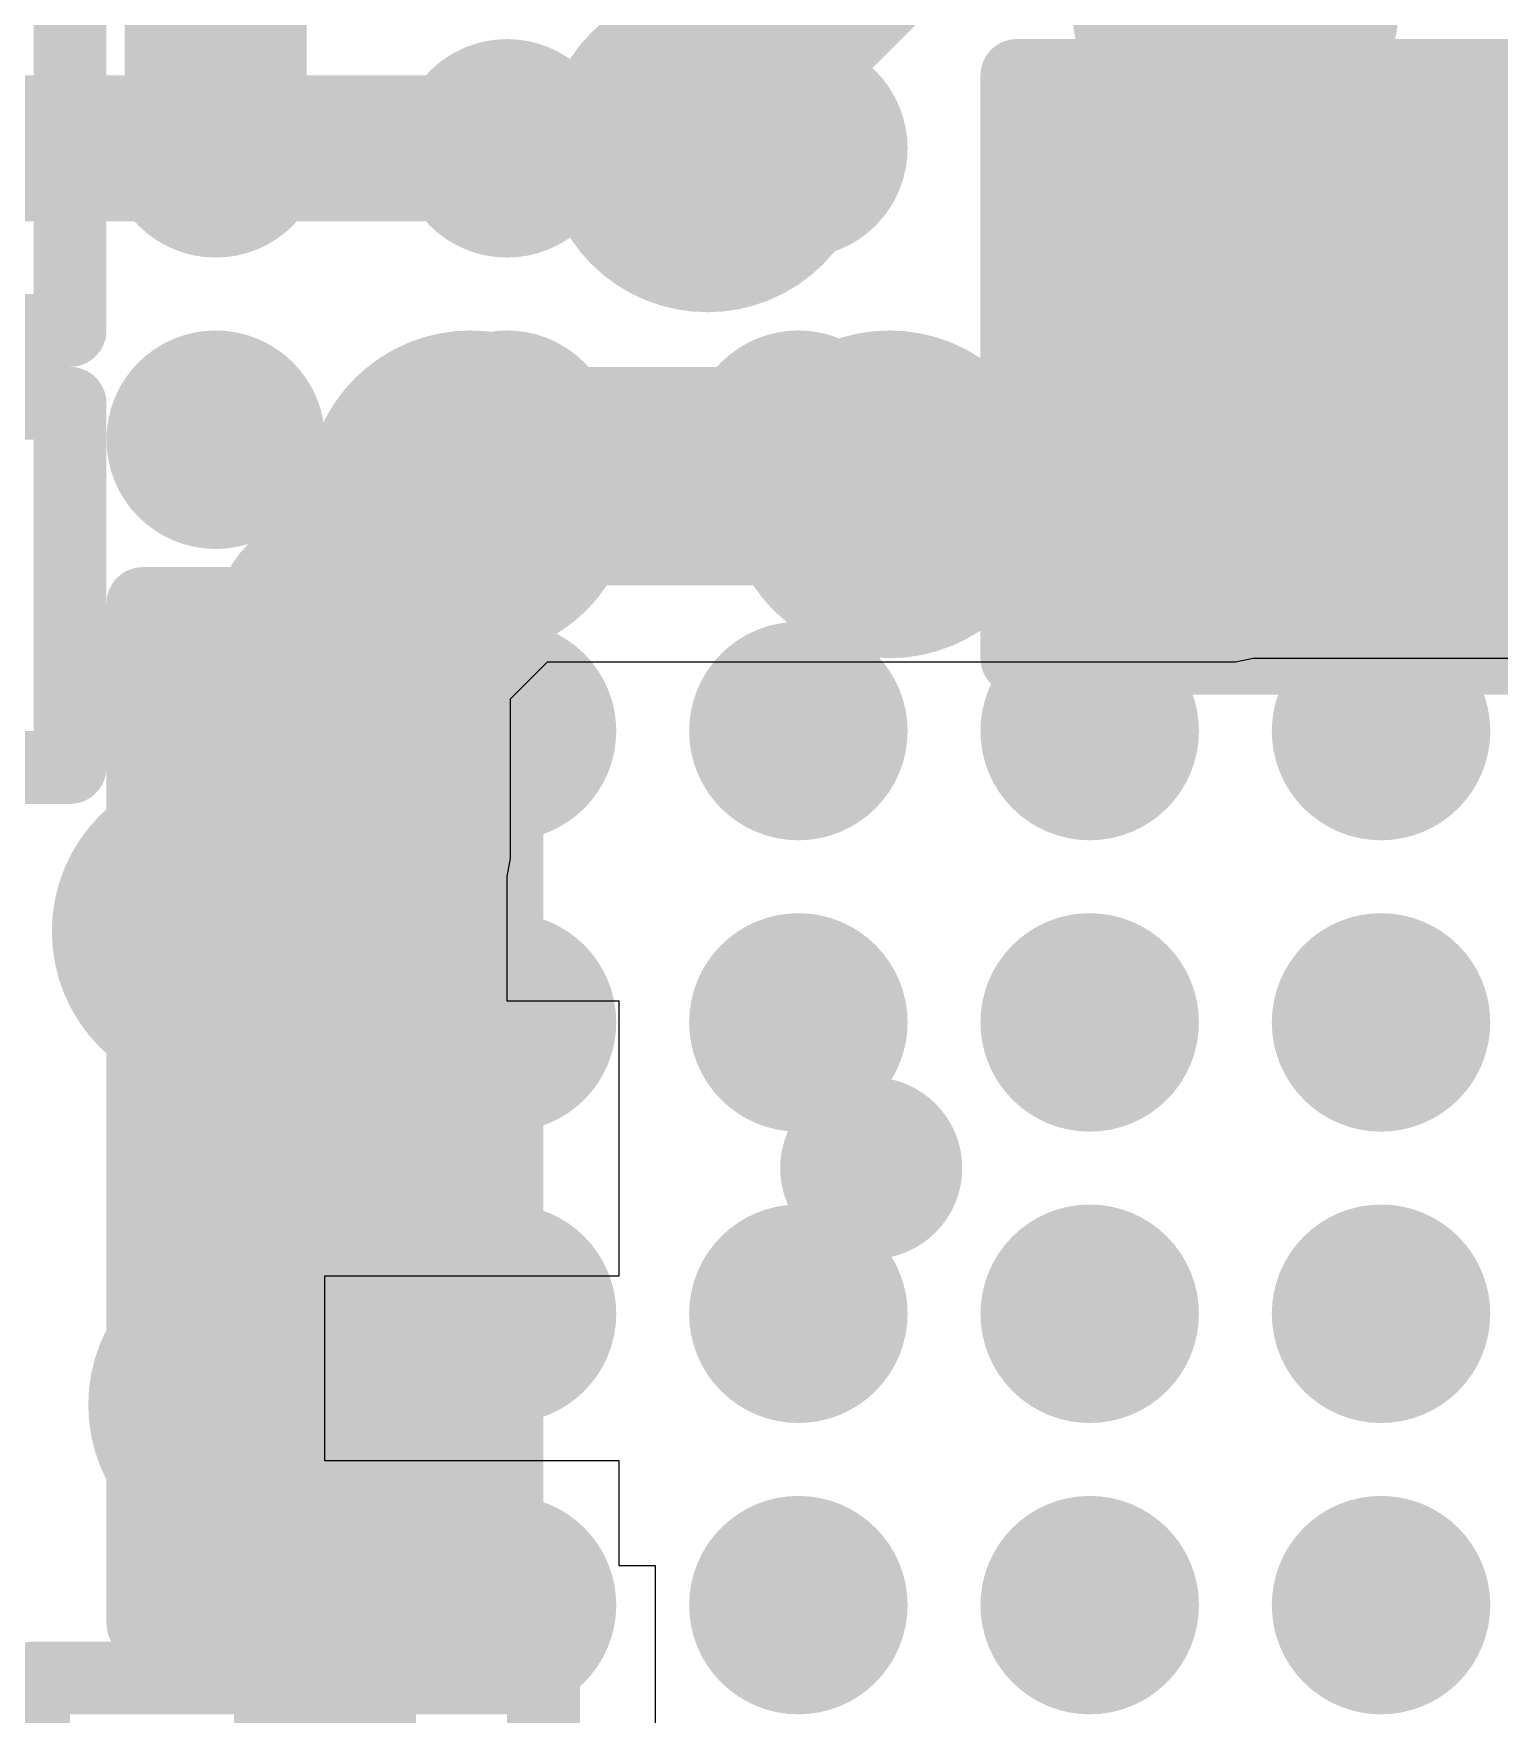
# Model space of a CAD drawing. Header units: millimetres. Extents: x 15 to 120, y 22 to 104.
# Drawn here: x 62.35 to 64.363, y 58.45 to 60.758 of the extents above; entities that cross this region are included whole.
import ezdxf

# ---------------------------------------------------------------- set-up
doc = ezdxf.new("R2010")
doc.units = ezdxf.units.MM
for name, color, linetype in [('BottomLayer', 5, 'Continuous'), ('BottomPaste', 16, 'Continuous'), ('BottomSolder', 6, 'Continuous'), ('Mechanical13', 56, 'Continuous'), ('Mechanical15', 56, 'Continuous'), ('MultiLayer', 9, 'Continuous'), ('TopLayer', 1, 'Continuous'), ('TopPaste', 8, 'Continuous'), ('TopSolder', 216, 'Continuous')]:
    doc.layers.add(name, color=color, linetype=linetype)

msp = doc.modelspace()

# ---------------------------------------------------------------- linework, layer by layer
at = {"layer": 'BottomLayer'}
for p, q in [((63.00489812, 59.84442184), (63.05558128, 59.89510499999999)), ((63.05558128, 59.89510499999999), (63.999999, 59.89510499999999)), ((63.999999, 59.89510499999999), (64.02461921999999, 59.90000212)), ((64.02461921999999, 59.90000212), (64.59999526, 59.90000212)), ((63.00489812, 59.7750011), (63.00489812, 59.84442184)), ((63.00489812, 59.62502426), (63.00489812, 59.7750011)), ((63.000001, 59.60040658), (63.00489812, 59.62502426)), ((63.000001, 59.42899976), (63.000001, 59.60040658)), ((63.1540012, 59.42899976), (63.000001, 59.42899976)), ((63.1540012, 59.05200026), (63.1540012, 59.42899976)), ((62.7500015, 58.79800025999999), (62.7500015, 59.05200026)), ((62.7500015, 59.05200026), (63.1540012, 59.05200026)), ((63.1540012, 58.79800025999999), (62.7500015, 58.79800025999999)), ((63.1540012, 58.65400258), (63.1540012, 58.79800025999999)), ((63.20400364, 58.65400258), (63.1540012, 58.65400258)), ((63.20400364, 58.149998), (63.20400364, 58.65400258))]:
    msp.add_line(p, q, dxfattribs=at)
for points, const_width in [([(63.25000304, 60.60000325999999), (63.51500124, 60.86500145999999)], 0.1999996), ([(62.05000036, 60.60000325999999), (63.000001, 60.60000325999999)], 0.1999996), ([(63.000001, 60.60000325999999), (63.25000304, 60.60000325999999)], 0.1999996), ([(63.999999, 60.15000162), (64.1499987, 60.30000132)], 0.2999994), ([(62.7500015, 59.95000202), (62.95000109999999, 60.15000162)], 0.2999994), ([(62.95000109999999, 60.15000162), (63.999999, 60.15000162)], 0.2999994), ([(62.7500015, 59.7750011), (62.7500015, 59.95000202)], 0.2999994), ([(62.7500015, 59.62502426), (62.7500015, 59.7750011)], 0.2999994), ([(62.70000159999999, 59.7750011), (62.70000159999999, 59.79999977999999)], 0.1999996), ([(62.70000159999999, 59.72853434), (62.70000159999999, 59.7750011)], 0.1999996), ([(62.70000159999999, 59.72853434), (62.70000922, 59.72852672)], 0.1999996), ([(62.7500015, 58.80000178), (62.7500015, 58.92500026)], 0.2499995), ([(62.7500015, 58.15000053999999), (62.7500015, 58.80000178)], 0.2499995)]:
    msp.add_lwpolyline(points, dxfattribs=dict(at, const_width=const_width))
for points, const_width in [([(62.93750176, 60.60000072, 1), (63.06250024, 60.60000072, 1)], 0.12499848), ([(62.95000109999999, 60.60000325999999, 1), (63.05000089999999, 60.60000325999999, 1)], 0.0999998), ([(62.95000109999999, 60.60000325999999, 1), (63.05000089999999, 60.60000325999999, 1)], 0.0999998), ([(63.20000314, 60.60000325999999, 1), (63.30000294, 60.60000325999999, 1)], 0.0999998), ([(63.20000314, 60.60000325999999, 1), (63.30000294, 60.60000325999999, 1)], 0.0999998), ([(64.07500012, 60.30000132, 1), (64.22499728, 60.30000132, 1)], 0.1499997), ([(62.87500252, 60.15000162, 1), (63.02499967999999, 60.15000162, 1)], 0.1499997), ([(62.87500252, 60.15000162, 1), (63.02499967999999, 60.15000162, 1)], 0.1499997), ([(63.92500042, 60.15000162, 1), (64.07499758, 60.15000162, 1)], 0.1499997), ([(63.92500042, 60.15000162, 1), (64.07499758, 60.15000162, 1)], 0.1499997), ([(62.67500292, 59.95000202, 1), (62.82500008, 59.95000202, 1)], 0.1499997), ([(62.67500292, 59.95000202, 1), (62.82500008, 59.95000202, 1)], 0.1499997), ([(62.67500292, 59.7750011, 1), (62.82500008, 59.7750011, 1)], 0.1499997), ([(62.67500292, 59.7750011, 1), (62.82500008, 59.7750011, 1)], 0.1499997), ([(62.6500017, 59.79999977999999, 1), (62.7500015, 59.79999977999999, 1)], 0.0999998), ([(62.66250104, 59.7750011, 1), (62.78749952, 59.7750011, 1)], 0.12499848), ([(62.6500017, 59.7750011, 1), (62.7500015, 59.7750011, 1)], 0.0999998), ([(62.6500017, 59.7750011, 1), (62.7500015, 59.7750011, 1)], 0.0999998), ([(62.6500017, 59.72853434, 1), (62.7500015, 59.72853434, 1)], 0.0999998), ([(62.6500017, 59.72853434, 1), (62.7500015, 59.72853434, 1)], 0.0999998), ([(62.65000932, 59.72852672, 1), (62.75000911999999, 59.72852672, 1)], 0.0999998), ([(62.67500292, 59.62502426, 1), (62.82500008, 59.62502426, 1)], 0.1499997), ([(63.43750076, 59.20000098, 1), (63.56249923999999, 59.20000098, 1)], 0.12499848), ([(62.68750226, 59.05000128, 1), (62.81250074, 59.05000128, 1)], 0.12499848), ([(62.68750226, 58.92500026, 1), (62.81250074, 58.92500026, 1)], 0.12499848), ([(62.68750226, 58.80000178, 1), (62.81250074, 58.80000178, 1)], 0.12499848), ([(62.68750226, 58.80000178, 1), (62.81250074, 58.80000178, 1)], 0.12499848), ([(62.68750226, 58.80000178, 1), (62.81250074, 58.80000178, 1)], 0.12499848)]:
    msp.add_lwpolyline(points, format="xyb", close=True, dxfattribs=dict(at, const_width=const_width))
for points in [[(64.49999799999999, 60.00000192), (64.49999799999999, 60.60000072), (63.7999994, 60.00000192), (63.7999994, 60.60000072)], [(62.9000012, 59.87502376), (62.60000179999999, 59.87502376), (62.9000012, 59.37502476), (62.60000179999999, 59.37502476)], [(62.9000012, 59.17499976), (62.60000179999999, 59.17499976), (62.9000012, 58.67500076), (62.60000179999999, 58.67500076)]]:
    msp.add_solid(points, dxfattribs=at)
at = {"layer": 'BottomPaste'}
for points in [[(64.49999799999999, 60.00000192), (64.49999799999999, 60.60000072), (63.7999994, 60.00000192), (63.7999994, 60.60000072)], [(64.49999799999999, 60.00000192), (64.49999799999999, 60.60000072), (63.7999994, 60.00000192), (63.7999994, 60.60000072)], [(62.9000012, 59.87502376), (62.60000179999999, 59.87502376), (62.9000012, 59.37502476), (62.60000179999999, 59.37502476)], [(62.9000012, 59.87502376), (62.60000179999999, 59.87502376), (62.9000012, 59.37502476), (62.60000179999999, 59.37502476)], [(62.9000012, 59.17499976), (62.60000179999999, 59.17499976), (62.9000012, 58.67500076), (62.60000179999999, 58.67500076)], [(62.9000012, 59.17499976), (62.60000179999999, 59.17499976), (62.9000012, 58.67500076), (62.60000179999999, 58.67500076)]]:
    msp.add_solid(points, dxfattribs=at)
at = {"layer": 'BottomSolder'}
for points in [[(64.5499979, 59.95000202), (64.5499979, 60.65000062), (63.74999949999999, 59.95000202), (63.74999949999999, 60.65000062)], [(64.5499979, 59.95000202), (64.5499979, 60.65000062), (63.74999949999999, 59.95000202), (63.74999949999999, 60.65000062)], [(62.95000109999999, 59.92502365999999), (62.5500019, 59.92502365999999), (62.95000109999999, 59.32502486), (62.5500019, 59.32502486)], [(62.95000109999999, 59.92502365999999), (62.5500019, 59.92502365999999), (62.95000109999999, 59.32502486), (62.5500019, 59.32502486)], [(62.95000109999999, 59.22499965999999), (62.5500019, 59.22499965999999), (62.95000109999999, 58.62500086), (62.5500019, 58.62500086)], [(62.95000109999999, 59.22499965999999), (62.5500019, 59.22499965999999), (62.95000109999999, 58.62500086), (62.5500019, 58.62500086)]]:
    msp.add_solid(points, dxfattribs=at)
at = {"layer": 'Mechanical13', "const_width": 0.0999998}
for points in [[(64.04999889999999, 60.65000062), (65.14999924, 60.65000062)], [(64.04999889999999, 59.94999948), (64.04999889999999, 60.65000062)], [(64.04999889999999, 59.94999948), (65.14999924, 59.94999948)], [(62.58500309999999, 59.59002306), (62.9149999, 59.59002306)], [(62.58500309999999, 58.96000145999999), (62.58500309999999, 59.59002306)], [(62.9149999, 58.96000145999999), (62.9149999, 59.59002306)], [(62.58500309999999, 58.96000145999999), (62.9149999, 58.96000145999999)]]:
    msp.add_lwpolyline(points, dxfattribs=at)
at = {"layer": 'Mechanical13', "const_width": 0.0499999}
for points in [[(64.02500022, 60.65000062, 1), (64.07499758, 60.65000062, 1)], [(64.02500022, 60.65000062, 1), (64.07499758, 60.65000062, 1)], [(64.02500022, 59.94999948, 1), (64.07499758, 59.94999948, 1)], [(64.02500022, 59.94999948, 1), (64.07499758, 59.94999948, 1)], [(62.56000442, 59.59002306, 1), (62.61000178, 59.59002306, 1)], [(62.56000442, 59.59002306, 1), (62.61000178, 59.59002306, 1)], [(62.89000121999999, 59.59002306, 1), (62.93999857999999, 59.59002306, 1)], [(62.89000121999999, 59.59002306, 1), (62.93999857999999, 59.59002306, 1)], [(62.56000442, 58.96000145999999, 1), (62.61000178, 58.96000145999999, 1)], [(62.56000442, 58.96000145999999, 1), (62.61000178, 58.96000145999999, 1)], [(62.89000121999999, 58.96000145999999, 1), (62.93999857999999, 58.96000145999999, 1)], [(62.89000121999999, 58.96000145999999, 1), (62.93999857999999, 58.96000145999999, 1)]]:
    msp.add_lwpolyline(points, format="xyb", close=True, dxfattribs=at)
at = {"layer": 'Mechanical15', "const_width": 0.0999998}
for points in [[(62.39999966, 60.35000376), (62.39999966, 60.85000276)], [(63.6999996, 60.70000052), (65.49999853999999, 60.70000052)], [(63.6999996, 59.89999958), (63.6999996, 60.70000052)], [(60.99999991999999, 60.35000376), (62.39999966, 60.35000376)], [(64.24999849999999, 60.30000132), (64.94999964, 60.30000132)], [(61.00001008, 60.24999634), (62.40000728, 60.24999634)], [(62.40000728, 59.75002274), (62.40000728, 60.24999634)], [(62.50001469999999, 59.97503626), (62.9999883, 59.97503626)], [(62.50001469999999, 58.57503905999999), (62.50001469999999, 59.97503626)], [(62.9999883, 58.57503905999999), (62.9999883, 59.97503626)], [(63.6999996, 59.89999958), (65.49999853999999, 59.89999958)], [(61.00001008, 59.75002274), (62.40000728, 59.75002274)], [(62.7500015, 59.11001386), (62.7500015, 59.44001066)], [(62.58500309999999, 59.27501226), (62.9149999, 59.27501226)], [(62.50001469999999, 58.57503905999999), (62.9999883, 58.57503905999999)], [(62.35000484, 56.70000344), (62.35000484, 58.50000238)], [(62.35000484, 58.50000238), (63.05000344, 58.50000238)], [(63.05000344, 56.70000344), (63.05000344, 58.50000238)]]:
    msp.add_lwpolyline(points, dxfattribs=at)
at = {"layer": 'Mechanical15', "const_width": 0.0499999}
for points in [[(63.67500092, 60.70000052, 1), (63.72499827999999, 60.70000052, 1)], [(63.67500092, 60.70000052, 1), (63.72499827999999, 60.70000052, 1)], [(62.37500098, 60.35000376, 1), (62.42499833999999, 60.35000376, 1)], [(62.37500098, 60.35000376, 1), (62.42499833999999, 60.35000376, 1)], [(64.22499982, 60.30000132, 1), (64.27499718, 60.30000132, 1)], [(62.37500859999999, 60.24999634, 1), (62.42500596, 60.24999634, 1)], [(62.37500859999999, 60.24999634, 1), (62.42500596, 60.24999634, 1)], [(62.47501602, 59.97503626, 1), (62.52501338, 59.97503626, 1)], [(62.47501602, 59.97503626, 1), (62.52501338, 59.97503626, 1)], [(62.97498962, 59.97503626, 1), (63.02498697999999, 59.97503626, 1)], [(62.97498962, 59.97503626, 1), (63.02498697999999, 59.97503626, 1)], [(63.67500092, 59.89999958, 1), (63.72499827999999, 59.89999958, 1)], [(63.67500092, 59.89999958, 1), (63.72499827999999, 59.89999958, 1)], [(62.37500859999999, 59.75002274, 1), (62.42500596, 59.75002274, 1)], [(62.37500859999999, 59.75002274, 1), (62.42500596, 59.75002274, 1)], [(62.72500281999999, 59.44001066, 1), (62.77500018, 59.44001066, 1)], [(62.56000442, 59.27501226, 1), (62.61000178, 59.27501226, 1)], [(62.89000121999999, 59.27501226, 1), (62.93999857999999, 59.27501226, 1)], [(62.72500281999999, 59.11001386, 1), (62.77500018, 59.11001386, 1)], [(62.47501602, 58.57503905999999, 1), (62.52501338, 58.57503905999999, 1)], [(62.47501602, 58.57503905999999, 1), (62.52501338, 58.57503905999999, 1)], [(62.97498962, 58.57503905999999, 1), (63.02498697999999, 58.57503905999999, 1)], [(62.97498962, 58.57503905999999, 1), (63.02498697999999, 58.57503905999999, 1)], [(62.32500615999999, 58.50000238, 1), (62.37500352, 58.50000238, 1)], [(62.32500615999999, 58.50000238, 1), (62.37500352, 58.50000238, 1)], [(63.02500475999999, 58.50000238, 1), (63.07500211999999, 58.50000238, 1)], [(63.02500475999999, 58.50000238, 1), (63.07500211999999, 58.50000238, 1)]]:
    msp.add_lwpolyline(points, format="xyb", close=True, dxfattribs=at)
at = {"layer": 'MultiLayer'}
for points, const_width in [([(63.8875024, 60.80000032, 1), (64.11250068, 60.80000032, 1)], 0.22499828), ([(63.16250004, 60.60000325999999, 1), (63.38749832, 60.60000325999999, 1)], 0.22499828), ([(62.53750002, 60.60000325999999, 1), (62.6624985, 60.60000325999999, 1)], 0.12499848), ([(62.93750176, 60.60000325999999, 1), (63.06250024, 60.60000325999999, 1)], 0.12499848), ([(62.93750176, 60.60000072, 1), (63.06250024, 60.60000072, 1)], 0.12499848), ([(63.33750096, 60.60000072, 1), (63.46249943999999, 60.60000072, 1)], 0.12499848), ([(63.73750269999999, 60.60000072, 1), (63.86250118, 60.60000072, 1)], 0.12499848), ([(64.13750189999999, 60.60000072, 1), (64.26250037999999, 60.60000072, 1)], 0.12499848), ([(62.83750196, 60.1250004, 1), (63.06250024, 60.1250004, 1)], 0.22499828), ([(63.41250208, 60.1250004, 1), (63.63750036, 60.1250004, 1)], 0.22499828), ([(62.53750255999999, 60.20000151999999, 1), (62.66250104, 60.20000151999999, 1)], 0.12499848), ([(62.93750176, 60.20000151999999, 1), (63.06250024, 60.20000151999999, 1)], 0.12499848), ([(63.33750096, 60.20000151999999, 1), (63.46249943999999, 60.20000151999999, 1)], 0.12499848), ([(63.73750269999999, 60.20000151999999, 1), (63.86250118, 60.20000151999999, 1)], 0.12499848), ([(64.13750189999999, 60.20000151999999, 1), (64.26250037999999, 60.20000151999999, 1)], 0.12499848), ([(62.93750176, 59.82500099999999, 1), (63.06250024, 59.82500099999999, 1)], 0.12499848), ([(63.73750269999999, 59.82500099999999, 1), (63.86250118, 59.82500099999999, 1)], 0.12499848), ([(62.53750255999999, 59.79999977999999, 1), (62.66250104, 59.79999977999999, 1)], 0.12499848), ([(63.33750096, 59.79999977999999, 1), (63.46249943999999, 59.79999977999999, 1)], 0.12499848), ([(64.13750189999999, 59.80000232, 1), (64.26250037999999, 59.80000232, 1)], 0.12499848), ([(64.13750189999999, 59.79999977999999, 1), (64.26250037999999, 59.79999977999999, 1)], 0.12499848), ([(62.66250104, 59.7750011, 1), (62.78749952, 59.7750011, 1)], 0.12499848), ([(62.48750266, 59.5250016, 1), (62.71250094, 59.5250016, 1)], 0.22499828), ([(62.93750176, 59.40000058, 1), (63.06250024, 59.40000058, 1)], 0.12499848), ([(63.33750096, 59.40000058, 1), (63.46249943999999, 59.40000058, 1)], 0.12499848), ([(63.73750269999999, 59.40000058, 1), (63.86250118, 59.40000058, 1)], 0.12499848), ([(64.13750189999999, 59.40000058, 1), (64.26250037999999, 59.40000058, 1)], 0.12499848), ([(63.43750076, 59.20000098, 1), (63.56249923999999, 59.20000098, 1)], 0.12499848), ([(62.68750226, 59.05000128, 1), (62.81250074, 59.05000128, 1)], 0.12499848), ([(62.53750255999999, 59.00000137999999, 1), (62.66250104, 59.00000137999999, 1)], 0.12499848), ([(62.93750176, 59.00000137999999, 1), (63.06250024, 59.00000137999999, 1)], 0.12499848), ([(63.73750016, 59.00000137999999, 1), (63.86249864, 59.00000137999999, 1)], 0.12499848), ([(64.13750189999999, 59.00000137999999, 1), (64.26250037999999, 59.00000137999999, 1)], 0.12499848), ([(62.53750255999999, 58.87500035999999, 1), (62.76250083999999, 58.87500035999999, 1)], 0.22499828), ([(62.68750226, 58.80000178, 1), (62.81250074, 58.80000178, 1)], 0.12499848), ([(62.53750002, 58.60000218, 1), (62.6624985, 58.60000218, 1)], 0.12499848), ([(62.93750176, 58.59999964, 1), (63.06250024, 58.59999964, 1)], 0.12499848), ([(63.33750096, 58.59999964, 1), (63.46249943999999, 58.59999964, 1)], 0.12499848), ([(63.73750269999999, 58.59999964, 1), (63.86250118, 58.59999964, 1)], 0.12499848), ([(64.13750189999999, 58.60000218, 1), (64.26250037999999, 58.60000218, 1)], 0.12499848)]:
    msp.add_lwpolyline(points, format="xyb", close=True, dxfattribs=dict(at, const_width=const_width))
at = {"layer": 'TopLayer'}
for points, const_width in [([(62.59999926, 60.60000325999999), (62.59999926, 61.00000246)], 0.2499995), ([(62.59999926, 59.80000232), (62.60000179999999, 59.79999977999999)], 0.1999996), ([(64.20000114, 59.40000311999999), (64.20023736, 59.40000311999999)], 0.05999988), ([(64.20000114, 59.40000058), (64.20023481999999, 59.40000058)], 0.05999988), ([(64.20023481999999, 59.40000058), (64.20023736, 59.40000311999999)], 0.05999988), ([(63.7999994, 58.57500349999999), (63.7999994, 58.60000218)], 0.05999988)]:
    msp.add_lwpolyline(points, dxfattribs=dict(at, const_width=const_width))
for points, const_width in [([(62.52500068, 60.60000325999999, 1), (62.67499784, 60.60000325999999, 1)], 0.1499997), ([(62.92500242, 60.60000325999999, 1), (63.07499958, 60.60000325999999, 1)], 0.1499997), ([(63.32500161999999, 60.60000325999999, 1), (63.47499878, 60.60000325999999, 1)], 0.1499997), ([(63.72500082, 60.60000325999999, 1), (63.87499798, 60.60000325999999, 1)], 0.1499997), ([(64.12500256, 60.60000325999999, 1), (64.27499972, 60.60000325999999, 1)], 0.1499997), ([(62.53750002, 60.60000325999999, 1), (62.6624985, 60.60000325999999, 1)], 0.12499848), ([(62.53750002, 60.60000325999999, 1), (62.6624985, 60.60000325999999, 1)], 0.12499848), ([(62.93750176, 60.60000325999999, 1), (63.06250024, 60.60000325999999, 1)], 0.12499848), ([(64.13750189999999, 60.60000072, 1), (64.26250037999999, 60.60000072, 1)], 0.12499848), ([(62.52500068, 60.20000151999999, 1), (62.67499784, 60.20000151999999, 1)], 0.1499997), ([(62.92500242, 60.20000151999999, 1), (63.07499958, 60.20000151999999, 1)], 0.1499997), ([(63.32500161999999, 60.20000151999999, 1), (63.47499878, 60.20000151999999, 1)], 0.1499997), ([(63.72500082, 60.20000151999999, 1), (63.87499798, 60.20000151999999, 1)], 0.1499997), ([(64.12500256, 60.20000151999999, 1), (64.27499972, 60.20000151999999, 1)], 0.1499997), ([(63.73750269999999, 60.20000151999999, 1), (63.86250118, 60.20000151999999, 1)], 0.12499848), ([(64.13750189999999, 60.20000151999999, 1), (64.26250037999999, 60.20000151999999, 1)], 0.12499848), ([(62.52500068, 59.80000232, 1), (62.67499784, 59.80000232, 1)], 0.1499997), ([(62.92500242, 59.80000232, 1), (63.07499958, 59.80000232, 1)], 0.1499997), ([(63.32500161999999, 59.80000232, 1), (63.47499878, 59.80000232, 1)], 0.1499997), ([(63.72500082, 59.80000232, 1), (63.87499798, 59.80000232, 1)], 0.1499997), ([(64.12500256, 59.80000232, 1), (64.27499972, 59.80000232, 1)], 0.1499997), ([(62.53750255999999, 59.79999977999999, 1), (62.66250104, 59.79999977999999, 1)], 0.12499848), ([(64.13750189999999, 59.80000232, 1), (64.26250037999999, 59.80000232, 1)], 0.12499848), ([(62.54999935999999, 59.80000232, 1), (62.64999915999999, 59.80000232, 1)], 0.0999998), ([(62.5500019, 59.79999977999999, 1), (62.6500017, 59.79999977999999, 1)], 0.0999998), ([(62.52500068, 59.40000311999999, 1), (62.67499784, 59.40000311999999, 1)], 0.1499997), ([(62.92500242, 59.40000311999999, 1), (63.07499958, 59.40000311999999, 1)], 0.1499997), ([(63.32500161999999, 59.40000311999999, 1), (63.47499878, 59.40000311999999, 1)], 0.1499997), ([(63.72500082, 59.40000311999999, 1), (63.87499798, 59.40000311999999, 1)], 0.1499997), ([(64.12500256, 59.40000311999999, 1), (64.27499972, 59.40000311999999, 1)], 0.1499997), ([(64.13750189999999, 59.40000058, 1), (64.26250037999999, 59.40000058, 1)], 0.12499848), ([(64.18500243999999, 59.40000311999999, 1), (64.21499983999999, 59.40000311999999, 1)], 0.02999994), ([(64.18500243999999, 59.40000058, 1), (64.21499983999999, 59.40000058, 1)], 0.02999994), ([(64.18523612, 59.40000058, 1), (64.21523352, 59.40000058, 1)], 0.02999994), ([(64.18523612, 59.40000058, 1), (64.21523352, 59.40000058, 1)], 0.02999994), ([(64.18523866, 59.40000311999999, 1), (64.21523606, 59.40000311999999, 1)], 0.02999994), ([(64.18523866, 59.40000311999999, 1), (64.21523606, 59.40000311999999, 1)], 0.02999994), ([(62.52500068, 59.00000137999999, 1), (62.67499784, 59.00000137999999, 1)], 0.1499997), ([(62.92500242, 59.00000137999999, 1), (63.07499958, 59.00000137999999, 1)], 0.1499997), ([(63.32500161999999, 59.00000137999999, 1), (63.47499878, 59.00000137999999, 1)], 0.1499997), ([(63.72500082, 59.00000137999999, 1), (63.87499798, 59.00000137999999, 1)], 0.1499997), ([(64.12500256, 59.00000137999999, 1), (64.27499972, 59.00000137999999, 1)], 0.1499997), ([(63.73750016, 59.00000137999999, 1), (63.86249864, 59.00000137999999, 1)], 0.12499848), ([(64.13750189999999, 59.00000137999999, 1), (64.26250037999999, 59.00000137999999, 1)], 0.12499848), ([(62.52500068, 58.60000218, 1), (62.67499784, 58.60000218, 1)], 0.1499997), ([(62.92500242, 58.60000218, 1), (63.07499958, 58.60000218, 1)], 0.1499997), ([(63.32500161999999, 58.60000218, 1), (63.47499878, 58.60000218, 1)], 0.1499997), ([(63.72500082, 58.60000218, 1), (63.87499798, 58.60000218, 1)], 0.1499997), ([(64.12500256, 58.60000218, 1), (64.27499972, 58.60000218, 1)], 0.1499997), ([(62.53750002, 58.60000218, 1), (62.6624985, 58.60000218, 1)], 0.12499848), ([(63.33750096, 58.59999964, 1), (63.46249943999999, 58.59999964, 1)], 0.12499848), ([(63.73750269999999, 58.59999964, 1), (63.86250118, 58.59999964, 1)], 0.12499848), ([(64.13750189999999, 58.60000218, 1), (64.26250037999999, 58.60000218, 1)], 0.12499848), ([(63.7850007, 58.60000218, 1), (63.8149981, 58.60000218, 1)], 0.02999994), ([(63.7850007, 58.57500349999999, 1), (63.8149981, 58.57500349999999, 1)], 0.02999994)]:
    msp.add_lwpolyline(points, format="xyb", close=True, dxfattribs=dict(at, const_width=const_width))
at = {"layer": 'TopPaste', "const_width": 0.1499997}
for points in [[(62.52500068, 60.60000325999999, 1), (62.67499784, 60.60000325999999, 1)], [(62.52500068, 60.60000325999999, 1), (62.67499784, 60.60000325999999, 1)], [(62.92500242, 60.60000325999999, 1), (63.07499958, 60.60000325999999, 1)], [(62.92500242, 60.60000325999999, 1), (63.07499958, 60.60000325999999, 1)], [(63.32500161999999, 60.60000325999999, 1), (63.47499878, 60.60000325999999, 1)], [(63.32500161999999, 60.60000325999999, 1), (63.47499878, 60.60000325999999, 1)], [(63.72500082, 60.60000325999999, 1), (63.87499798, 60.60000325999999, 1)], [(63.72500082, 60.60000325999999, 1), (63.87499798, 60.60000325999999, 1)], [(64.12500256, 60.60000325999999, 1), (64.27499972, 60.60000325999999, 1)], [(64.12500256, 60.60000325999999, 1), (64.27499972, 60.60000325999999, 1)], [(62.52500068, 60.20000151999999, 1), (62.67499784, 60.20000151999999, 1)], [(62.52500068, 60.20000151999999, 1), (62.67499784, 60.20000151999999, 1)], [(62.92500242, 60.20000151999999, 1), (63.07499958, 60.20000151999999, 1)], [(62.92500242, 60.20000151999999, 1), (63.07499958, 60.20000151999999, 1)], [(63.32500161999999, 60.20000151999999, 1), (63.47499878, 60.20000151999999, 1)], [(63.32500161999999, 60.20000151999999, 1), (63.47499878, 60.20000151999999, 1)], [(63.72500082, 60.20000151999999, 1), (63.87499798, 60.20000151999999, 1)], [(63.72500082, 60.20000151999999, 1), (63.87499798, 60.20000151999999, 1)], [(64.12500256, 60.20000151999999, 1), (64.27499972, 60.20000151999999, 1)], [(64.12500256, 60.20000151999999, 1), (64.27499972, 60.20000151999999, 1)], [(62.52500068, 59.80000232, 1), (62.67499784, 59.80000232, 1)], [(62.52500068, 59.80000232, 1), (62.67499784, 59.80000232, 1)], [(62.92500242, 59.80000232, 1), (63.07499958, 59.80000232, 1)], [(62.92500242, 59.80000232, 1), (63.07499958, 59.80000232, 1)], [(63.32500161999999, 59.80000232, 1), (63.47499878, 59.80000232, 1)], [(63.32500161999999, 59.80000232, 1), (63.47499878, 59.80000232, 1)], [(63.72500082, 59.80000232, 1), (63.87499798, 59.80000232, 1)], [(63.72500082, 59.80000232, 1), (63.87499798, 59.80000232, 1)], [(64.12500256, 59.80000232, 1), (64.27499972, 59.80000232, 1)], [(64.12500256, 59.80000232, 1), (64.27499972, 59.80000232, 1)], [(62.52500068, 59.40000311999999, 1), (62.67499784, 59.40000311999999, 1)], [(62.52500068, 59.40000311999999, 1), (62.67499784, 59.40000311999999, 1)], [(62.92500242, 59.40000311999999, 1), (63.07499958, 59.40000311999999, 1)], [(62.92500242, 59.40000311999999, 1), (63.07499958, 59.40000311999999, 1)], [(63.32500161999999, 59.40000311999999, 1), (63.47499878, 59.40000311999999, 1)], [(63.32500161999999, 59.40000311999999, 1), (63.47499878, 59.40000311999999, 1)], [(63.72500082, 59.40000311999999, 1), (63.87499798, 59.40000311999999, 1)], [(63.72500082, 59.40000311999999, 1), (63.87499798, 59.40000311999999, 1)], [(64.12500256, 59.40000311999999, 1), (64.27499972, 59.40000311999999, 1)], [(64.12500256, 59.40000311999999, 1), (64.27499972, 59.40000311999999, 1)], [(62.52500068, 59.00000137999999, 1), (62.67499784, 59.00000137999999, 1)], [(62.52500068, 59.00000137999999, 1), (62.67499784, 59.00000137999999, 1)], [(62.92500242, 59.00000137999999, 1), (63.07499958, 59.00000137999999, 1)], [(62.92500242, 59.00000137999999, 1), (63.07499958, 59.00000137999999, 1)], [(63.32500161999999, 59.00000137999999, 1), (63.47499878, 59.00000137999999, 1)], [(63.32500161999999, 59.00000137999999, 1), (63.47499878, 59.00000137999999, 1)], [(63.72500082, 59.00000137999999, 1), (63.87499798, 59.00000137999999, 1)], [(63.72500082, 59.00000137999999, 1), (63.87499798, 59.00000137999999, 1)], [(64.12500256, 59.00000137999999, 1), (64.27499972, 59.00000137999999, 1)], [(64.12500256, 59.00000137999999, 1), (64.27499972, 59.00000137999999, 1)], [(62.52500068, 58.60000218, 1), (62.67499784, 58.60000218, 1)], [(62.52500068, 58.60000218, 1), (62.67499784, 58.60000218, 1)], [(62.92500242, 58.60000218, 1), (63.07499958, 58.60000218, 1)], [(62.92500242, 58.60000218, 1), (63.07499958, 58.60000218, 1)], [(63.32500161999999, 58.60000218, 1), (63.47499878, 58.60000218, 1)], [(63.32500161999999, 58.60000218, 1), (63.47499878, 58.60000218, 1)], [(63.72500082, 58.60000218, 1), (63.87499798, 58.60000218, 1)], [(63.72500082, 58.60000218, 1), (63.87499798, 58.60000218, 1)], [(64.12500256, 58.60000218, 1), (64.27499972, 58.60000218, 1)], [(64.12500256, 58.60000218, 1), (64.27499972, 58.60000218, 1)]]:
    msp.add_lwpolyline(points, format="xyb", close=True, dxfattribs=at)
at = {"layer": 'TopSolder', "const_width": 0.10999978}
for points in [[(62.54500064, 60.60000325999999, 1), (62.65499788, 60.60000325999999, 1)], [(62.54500064, 60.60000325999999, 1), (62.65499788, 60.60000325999999, 1)], [(62.94500238, 60.60000325999999, 1), (63.05499962, 60.60000325999999, 1)], [(62.94500238, 60.60000325999999, 1), (63.05499962, 60.60000325999999, 1)], [(63.34500157999999, 60.60000325999999, 1), (63.45499881999999, 60.60000325999999, 1)], [(63.34500157999999, 60.60000325999999, 1), (63.45499881999999, 60.60000325999999, 1)], [(63.74500078, 60.60000325999999, 1), (63.85499802, 60.60000325999999, 1)], [(63.74500078, 60.60000325999999, 1), (63.85499802, 60.60000325999999, 1)], [(64.14500251999999, 60.60000325999999, 1), (64.25499975999999, 60.60000325999999, 1)], [(64.14500251999999, 60.60000325999999, 1), (64.25499975999999, 60.60000325999999, 1)], [(62.54500064, 60.20000151999999, 1), (62.65499788, 60.20000151999999, 1)], [(62.54500064, 60.20000151999999, 1), (62.65499788, 60.20000151999999, 1)], [(62.94500238, 60.20000151999999, 1), (63.05499962, 60.20000151999999, 1)], [(62.94500238, 60.20000151999999, 1), (63.05499962, 60.20000151999999, 1)], [(63.34500157999999, 60.20000151999999, 1), (63.45499881999999, 60.20000151999999, 1)], [(63.34500157999999, 60.20000151999999, 1), (63.45499881999999, 60.20000151999999, 1)], [(63.74500078, 60.20000151999999, 1), (63.85499802, 60.20000151999999, 1)], [(63.74500078, 60.20000151999999, 1), (63.85499802, 60.20000151999999, 1)], [(64.14500251999999, 60.20000151999999, 1), (64.25499975999999, 60.20000151999999, 1)], [(64.14500251999999, 60.20000151999999, 1), (64.25499975999999, 60.20000151999999, 1)], [(62.54500064, 59.80000232, 1), (62.65499788, 59.80000232, 1)], [(62.54500064, 59.80000232, 1), (62.65499788, 59.80000232, 1)], [(62.94500238, 59.80000232, 1), (63.05499962, 59.80000232, 1)], [(62.94500238, 59.80000232, 1), (63.05499962, 59.80000232, 1)], [(63.34500157999999, 59.80000232, 1), (63.45499881999999, 59.80000232, 1)], [(63.34500157999999, 59.80000232, 1), (63.45499881999999, 59.80000232, 1)], [(63.74500078, 59.80000232, 1), (63.85499802, 59.80000232, 1)], [(63.74500078, 59.80000232, 1), (63.85499802, 59.80000232, 1)], [(64.14500251999999, 59.80000232, 1), (64.25499975999999, 59.80000232, 1)], [(64.14500251999999, 59.80000232, 1), (64.25499975999999, 59.80000232, 1)], [(62.54500064, 59.40000311999999, 1), (62.65499788, 59.40000311999999, 1)], [(62.54500064, 59.40000311999999, 1), (62.65499788, 59.40000311999999, 1)], [(62.94500238, 59.40000311999999, 1), (63.05499962, 59.40000311999999, 1)], [(62.94500238, 59.40000311999999, 1), (63.05499962, 59.40000311999999, 1)], [(63.34500157999999, 59.40000311999999, 1), (63.45499881999999, 59.40000311999999, 1)], [(63.34500157999999, 59.40000311999999, 1), (63.45499881999999, 59.40000311999999, 1)], [(63.74500078, 59.40000311999999, 1), (63.85499802, 59.40000311999999, 1)], [(63.74500078, 59.40000311999999, 1), (63.85499802, 59.40000311999999, 1)], [(64.14500251999999, 59.40000311999999, 1), (64.25499975999999, 59.40000311999999, 1)], [(64.14500251999999, 59.40000311999999, 1), (64.25499975999999, 59.40000311999999, 1)], [(62.54500064, 59.00000137999999, 1), (62.65499788, 59.00000137999999, 1)], [(62.54500064, 59.00000137999999, 1), (62.65499788, 59.00000137999999, 1)], [(62.94500238, 59.00000137999999, 1), (63.05499962, 59.00000137999999, 1)], [(62.94500238, 59.00000137999999, 1), (63.05499962, 59.00000137999999, 1)], [(63.34500157999999, 59.00000137999999, 1), (63.45499881999999, 59.00000137999999, 1)], [(63.34500157999999, 59.00000137999999, 1), (63.45499881999999, 59.00000137999999, 1)], [(63.74500078, 59.00000137999999, 1), (63.85499802, 59.00000137999999, 1)], [(63.74500078, 59.00000137999999, 1), (63.85499802, 59.00000137999999, 1)], [(64.14500251999999, 59.00000137999999, 1), (64.25499975999999, 59.00000137999999, 1)], [(64.14500251999999, 59.00000137999999, 1), (64.25499975999999, 59.00000137999999, 1)], [(62.54500064, 58.60000218, 1), (62.65499788, 58.60000218, 1)], [(62.54500064, 58.60000218, 1), (62.65499788, 58.60000218, 1)], [(62.94500238, 58.60000218, 1), (63.05499962, 58.60000218, 1)], [(62.94500238, 58.60000218, 1), (63.05499962, 58.60000218, 1)], [(63.34500157999999, 58.60000218, 1), (63.45499881999999, 58.60000218, 1)], [(63.34500157999999, 58.60000218, 1), (63.45499881999999, 58.60000218, 1)], [(63.74500078, 58.60000218, 1), (63.85499802, 58.60000218, 1)], [(63.74500078, 58.60000218, 1), (63.85499802, 58.60000218, 1)], [(64.14500251999999, 58.60000218, 1), (64.25499975999999, 58.60000218, 1)], [(64.14500251999999, 58.60000218, 1), (64.25499975999999, 58.60000218, 1)]]:
    msp.add_lwpolyline(points, format="xyb", close=True, dxfattribs=at)

doc.saveas('drawing.dxf')
